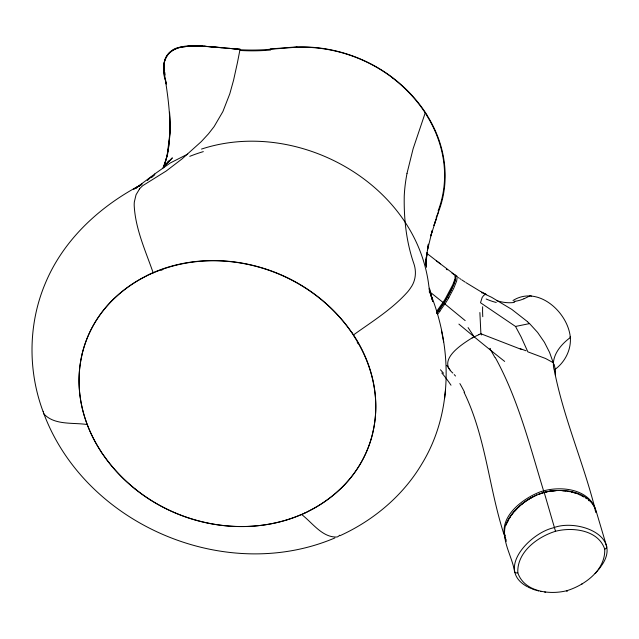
<?xml version="1.0" encoding="UTF-8"?>
<svg xmlns="http://www.w3.org/2000/svg" width="639" height="639" viewBox="0 0 639 639"><rect width="100%" height="100%" fill="white"/><g stroke="black" fill="none" stroke-linecap="round" stroke-linejoin="round"><path stroke-width="0.96" d="M181.843 47.03C165.158 48.077 160.205 67.055 165.565 80.562M555.395 375.285L555.355 371.291M163.848 65.569L164.319 74.068L166.388 83.925M455.655 277.965L455.335 276.312M163.88 65.114C164.135 59.778 166.475 54.339 171.028 51.32M339.932 535.73C373.376 520.513 402.897 495.808 421.748 464.082C453.323 412.618 452.332 346.657 429.775 291.935L431.964 298.07M445.087 393.888L445.527 390.022M444.6 398.281L445.048 394.391M455.623 278.356L454.249 283.165L451.142 290.17M407.003 173.353L413.106 148.799L425.366 112.448M595.947 512.502C584.389 464.745 563.862 419.248 554.444 370.836C549.995 357.417 560.147 344.972 570.339 337.544C568.095 312.231 537.902 284.906 512.989 300.514M438.354 212.364L430.806 235.895L432.284 230.447L427.507 249.921L428.394 244.178L426.165 258.547L427.052 252.724L426.101 261.215L426.684 255.241L426.253 265.337L426.173 259.051L426.381 266.479L425.957 260.049L426.445 267.326M435.726 220.175L433.961 225.487L436.597 217.667M506.264 525.01L506.535 524.22M162.977 168.033L166.531 157.969L163.72 167.37C169.662 149.59 170.956 130.779 169.535 112.184L169.95 132.529L167.003 157.114C172.41 131.051 169.271 104.301 165.07 78.301M506.831 523.429L508.261 520.266M507.27 522.67L507.614 521.879M163.544 166.931L164.726 164.367M451.645 289.14C453.059 285.114 456.43 280.681 455.28 276.344M451.477 289.531L446.781 298.221M507.989 521.089L508.38 520.306M450.942 290.625L446.405 298.852M508.676 519.483L510.058 517.151M448.674 297.846L453.546 288.684L456.645 281.064L457.276 276.527L456.534 275.816L455.327 276.056M509.235 518.74L510.17 517.183M446.589 298.557L446.022 299.491A31.886 5.184 -52.9 0 1 443.514 303.485L438.721 310.402A31.846 5.176 -52.9 0 1 436.645 313.19M446.182 299.228L444.912 301.281A30.384 4.936 -52.9 0 1 443.546 303.413L437.723 311.712A32.078 5.216 -52.9 0 1 436.677 313.094M445.327 298.78L452.907 284.499L455.008 278.78L455.383 275.233L436.309 260.752M601.834 565.188C622.769 534.635 575.931 518.732 553.358 527.846C530.594 532.878 495.033 569.109 527.311 586.706M465.184 320.61L444.864 303.924L439.848 311.089M510.561 516.376L513.365 512.582M601.315 565.978L598.439 569.86M511.192 515.649L512.877 513.365M436.884 311.017L442.995 302.415A32.725 5.384 -52.5 0 0 445.359 298.748M166.547 164.007L168.704 161.26L165.693 164.902M139.534 188.936L136.043 194.775L134.342 201.924A43.26 16.255 66.8 0 0 134.182 205.055C135.268 228.73 145.516 250.72 153.168 272.805L150.005 274.227M513.988 511.831L520.322 505.425M514.099 511.871L516.743 508.956M597.161 571.378L597.808 570.619M167.442 162.985L169.647 160.437L165.717 164.87M166.276 164.255L172.362 157.865L163.536 166.603M596.491 572.121L595.101 573.606M339.605 535.218L339.277 535.562A42.989 16.159 66.7 0 1 337.065 537.008C322.264 537.75 312.391 522.67 301.624 514.515L304.779 513.093M147.274 180.565L151.163 176.979M518.173 507.534L519.659 506.144M165.86 164.391L168.209 162.274M521.104 504.746L521.911 504.083M521.216 504.794L522.838 503.476M154.502 174.127L170.23 162.993L187.69 154.127M522.726 503.428C514.986 509.395 508.109 517.183 505.145 526.656C501.919 542.024 512.238 556.609 514.547 571.562A2.7 2.005 -11 0 0 517.814 572.824C524.276 592.026 549.891 595.069 567.017 590.644C585.02 585.06 605.692 569.884 604.71 549.101C598.248 529.899 572.632 526.856 555.507 531.281C537.503 536.864 516.831 552.04 517.814 572.824M154.614 174.064L135.851 188.146M522.239 503.748L523.557 502.781M523.085 503.085L525.266 501.527M554.9 369.486C564.868 362.273 571.234 349.932 570.339 337.544A2.7 0.647 -4 0 0 569.964 336.929M524.515 502.19L525.378 501.567M524.843 501.799L526.145 500.912M353.367 335.012C372.162 321.521 392.306 309.172 407.77 291.711A42.653 13.866 -33.3 0 0 410.693 287.782C415.797 280.769 416.636 271.471 413.784 263.404C406.276 241.822 403.808 218.714 404.247 195.949A744.786 242.317 -33.2 0 1 407.027 173.337M525.737 501.168L527.039 500.305M526.256 500.96L528.972 499.187M135.859 188.162L142.034 184.056L133.695 189.152L141.187 184.695C100.043 206.173 63.668 239.481 45.513 282.885C28.22 323.382 27.677 370.396 43.077 411.556M171.396 51.064L174.271 49.419M526.656 500.553L527.942 499.722M527.582 499.954L529.803 498.58M528.525 499.355L531.712 497.485M581.61 584.198L582.576 583.615M529.907 498.628L531.808 497.533M472.189 337.847C462.077 344.181 436.956 359.877 452.859 373.072M530.458 498.212L532.782 497.014M146.938 275.609L140.836 278.828A157.474 135.971 20.7 0 0 118.622 294.419L113.71 298.924A148.663 128.351 20.7 0 0 82.207 353.686M307.942 511.472L314.037 508.253A157.474 135.955 20.7 0 0 336.25 492.661L341.162 488.156A148.663 128.359 20.7 0 0 372.673 433.394M532.678 496.966L533.773 496.511M532.447 497.126L533.461 496.607M533.669 496.463L536.792 495.097M534.659 495.968L536.568 495.145M535.674 495.497L538.701 494.274M174.631 49.291L177.315 48.244M523.996 298.78L530.282 295.721A2.7 1.174 -86.7 0 1 531.273 296.145M478.867 334.572L480.895 333.75L521.72 349.573M334.892 537.942C225.503 584.525 85.314 524.803 43.708 413.313M538.757 494.195L543.086 492.765M538.853 494.243L540.953 493.468M539.803 493.795L542.024 493.116M201.493 149.079C297.598 117.504 417.451 184.144 429.017 287.422M541.92 493.068C560.627 487.285 590.803 490.185 596.371 512.614M177.786 48.093L180.198 47.43M553.997 364.837L549.58 352.416L544.388 342.224L537.583 332.384L529.563 323.59L515.521 326.449L480.496 302.726L482.181 297.447L483.827 295.282L485.6 294.435L491.679 297.335L511.799 309.396L527.598 321.736M543.094 492.789L544.204 492.453L555.507 531.281M545.163 492.142L548.518 491.479M545.259 492.19L546.345 491.926M453.898 274.514L455.032 274.634M180.701 47.318L188.146 46.216M182.434 46.919L190.845 46.016M548.422 491.423L550.69 491.119M549.508 491.231L556.002 490.552M514.874 301.265L513.94 301.368M551.776 490.976L556.09 490.608M270.201 48.963L296.76 46.887M270.441 49.243L296.967 47.174M188.657 46.168L201.181 46.016M191.452 45.984C176.931 45.137 160.573 53.828 164.574 70.841M191.061 46.04L192.059 45.96M191.668 46.016L193.274 45.928M192.267 45.992L197.531 45.92M193.481 45.968L198.737 45.96M197.715 45.984L206.245 46.296M201.357 46.104L229.233 48.364M203.617 46.128L204.831 46.2M561.274 490.552L565.443 490.936M87.144 424.528C72.942 422.363 54.658 425.462 43.979 414.04A42.621 17.157 -20.5 0 1 43.22 411.348M204.999 46.296L219.425 47.39M238.762 49.179L240.072 49.171L237.452 62.598L233.562 80.242L229.784 93.845L222.891 111.561L214.121 126.586L208.458 133.855L201.301 141.602L182.163 158.807L166.196 171.028L142.984 185.518A159.007 59.731 66.8 0 0 139.526 188.92M562.4 490.656L564.437 490.824M238.874 49.187L236.358 48.995M207.427 46.463L240.104 49.331M237.716 49.107L230.336 48.46M235.352 48.915L229.129 48.348M220.367 47.494L221.645 47.621M544.652 592.057L545.682 592.177M565.355 490.88L566.442 491.064M567.336 491.151L568.406 491.367M568.319 491.311L570.323 491.734M540.626 591.41L541.616 591.594M569.285 491.487L570.236 491.687M571.186 491.894L573.039 492.365M571.274 491.942L574.932 492.941M537.734 590.74L538.685 590.979M535.865 590.22L536.792 590.484M573.95 492.621L574.844 492.893M534.044 589.637L534.947 589.933M575.731 493.18L576.602 493.484M575.819 493.228L576.69 493.532M532.271 588.99L533.15 589.318M577.464 493.795L578.311 494.131M530.562 588.287L531.408 588.647M484.697 293.82L486.455 294.627M579.23 494.522L580.044 494.882M579.142 494.474L579.964 494.834M529.723 587.912L528.102 587.129M580.763 495.201L582.321 495.992M581.634 495.64L582.409 496.04M480.576 291.512L465.951 282.622M583.08 496.407L583.814 496.838M583.159 496.455L583.902 496.886M465.104 282.071L461.733 279.85M460.048 278.724L460.887 279.291M458.371 277.59L459.209 278.157M456.685 276.439L455.847 275.864A1.214 1.174 74.3 0 0 455.343 275.673M585.324 497.789L586.674 498.747M452.005 273.196L452.955 273.859M446.318 269.147L447.268 269.826M440.423 263.883L426.724 253.252M430.382 292.327L442.995 302.415A1.214 0.455 33.3 0 1 443.546 303.413M553.118 362.617L545.602 358.511L527.838 351.833L521.112 336.913L515.521 326.449M588.551 500.297L589.134 500.84M455.511 376.012L454.217 374.59M450 369.909L446.677 365.348M351.841 332.568L347.632 326.761A157.474 135.979 20.7 0 0 327.983 305.242L322.455 300.386A148.663 128.343 20.7 0 0 257.972 266.687A149.822 129.358 20.7 0 0 146.898 275.545M103.039 454.513L107.248 460.32A157.474 135.947 20.7 0 0 126.897 481.838L132.425 486.694A148.663 128.367 20.7 0 0 196.908 520.402A149.822 129.366 20.7 0 0 307.982 511.535M481.686 334.988L480.895 333.75L479.881 312.519M489.985 348.335L490.52 349.221M495.409 357.8C518.485 399.702 530.45 448.019 544.077 492.421M505.896 539.572C497.086 517.718 522.494 498.5 540.386 491.806C559.045 485.576 588.215 488.004 595.636 509.387A1.214 0.903 -11 0 1 595.252 510.305M506.368 541.265L504.49 536.217A1.214 0.903 -11 0 1 505.177 535.147M464.074 392.33C485.824 436.956 488.827 487.709 504.019 534.524A1.214 0.903 -11 0 0 505.034 535.155M566.785 590.732L567.073 591.347L567.017 590.644M432.547 300.018L430.494 293.636L432.771 301.56L430.894 294.787M429.272 288.021L431.013 295.585L429.552 288.628M441.437 330.371L443.642 341.929M165.158 75.067L164.734 72.255M429.104 288.309L429.256 290.066M429.328 290.945L429.44 292.702M189.759 156.347A140.979 95.538 4.9 0 1 203.322 151.619M151.563 177.586A171.396 140.995 78.4 0 1 154.862 174.703M166.196 83.813A155.74 130.771 28.4 0 1 165.405 80.57M198.721 45.704A156.395 140.804 25.2 0 1 202.451 45.832M351.905 332.536A149.822 129.358 20.7 0 1 372.617 433.378M102.983 454.545A149.822 129.358 20.7 0 1 82.255 353.702M595.252 510.449A1.214 0.903 -11 0 1 596.147 511.064L606.683 546.545A2.7 2.005 -11 0 1 604.71 549.101M440.463 369.789A142.329 113.67 46 0 1 443.506 373.256M496.239 302.479A96.281 66.32 69.8 0 1 486.135 298.996M486.503 294.523A189.743 182.682 -88 0 1 480.632 291.408M481.566 292.75A30.049 23.355 -86.6 0 1 484.737 293.684M554.109 364.821A26.622 23.531 34.5 0 1 555.435 371.291M504.666 361.418A142.329 9.912 39.9 0 1 458.898 324.101M472.189 337.999A32.373 12.373 -34.7 0 1 478.803 334.748M482.78 316.704A63.133 17.189 74.3 0 1 482.661 306.752M527.566 321.768A97.735 84.028 22 0 1 529.523 323.622M514.427 302.415A74.651 43.524 55.8 0 1 496.463 300.602M523.964 298.748A96.162 53.564 51.9 0 1 514.914 301.328M526.017 350.787A85.306 5 21.6 0 1 520.226 348.638M468.083 327.607A113.279 12.62 55.1 0 1 473.914 336.529M490.097 349.078A156.339 51.735 48.2 0 1 494.977 357.624M443.506 303.493A1.214 0.463 33.2 0 1 444.864 303.924M448.834 297.702A35.536 5.919 -52.4 0 1 445.024 303.829M439.967 311.097A32.996 5.24 -52.6 0 1 437.755 314.045M459.88 383.568A156.339 95.211 34.9 0 1 464.609 392.338M441.805 372.96A114.509 74.324 32 0 1 451.006 385.213M357.217 342.161A147.425 127.289 20.7 0 1 358.064 343.662M161.172 270.209A147.433 127.289 20.7 0 1 162.777 269.61M153.232 272.917A149.382 128.958 20.7 0 1 319.524 298.197M270.257 49.267A199.719 176.548 23.8 0 1 240.04 49.73M301.56 514.411A149.382 128.998 20.7 0 1 135.244 489.139M150.013 274.243A155.908 134.613 20.7 0 0 111.338 301.384A149.374 128.966 20.7 0 0 101.114 451.629M135.236 489.139A155.9 134.589 20.7 0 1 101.026 451.677M304.771 513.077A155.908 134.597 20.7 0 0 343.447 485.928A149.374 128.974 20.7 0 0 353.663 335.691M319.548 298.173A155.908 134.621 20.7 0 1 353.766 335.643M426.844 115.627A131.299 113.359 20.7 0 1 438.09 210.982M392.658 78.038A137.002 118.287 20.7 0 1 426.94 115.579M296.983 47.286A131.322 113.391 20.7 0 1 392.713 77.982M270.601 50.026A198.793 176.596 24.7 0 1 240.208 50.473M427.307 115.683A131.977 113.95 20.7 0 1 436.165 217.364M427.403 115.643A137.704 118.894 20.7 0 0 392.953 77.91A132.009 113.974 20.7 0 0 296.776 46.998M453.986 274.586A1.214 1.174 73.6 0 1 454.345 275.066"/></g></svg>
